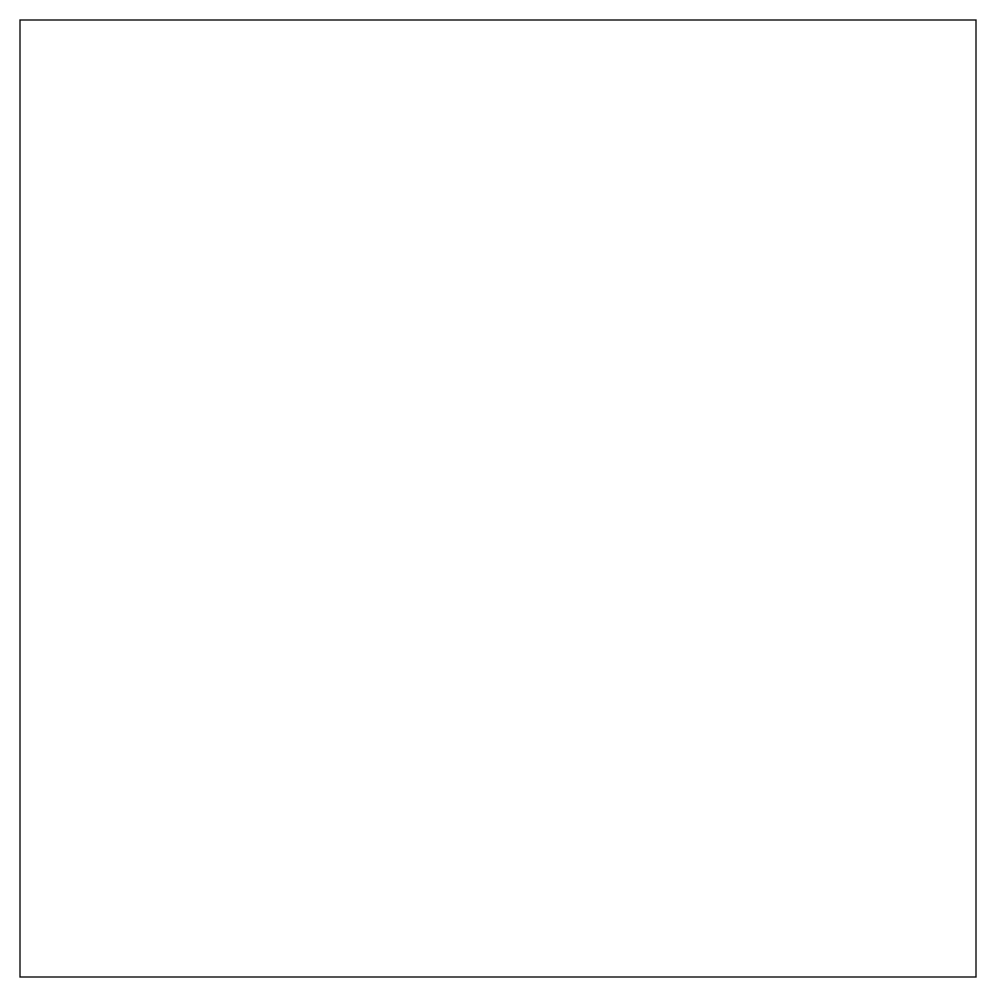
# Model space of a CAD drawing. Extents: x -5 to 122, y 0 to 127.
import ezdxf

# ---------------------------------------------------------------- set-up
doc = ezdxf.new("R2010")
doc.units = 0
doc.layers.add('028673-2ROU1_GBR', color=9, linetype='CONTINUOUS')

msp = doc.modelspace()

# ---------------------------------------------------------------- linework, layer by layer
at = {"layer": '028673-2ROU1_GBR', "const_width": 0.2}
msp.add_lwpolyline([(121.83999, 127), (121.83999, 0), (-4.99999, 0), (-4.99999, 127), (121.83999, 127)], dxfattribs=at)

doc.saveas('drawing.dxf')
